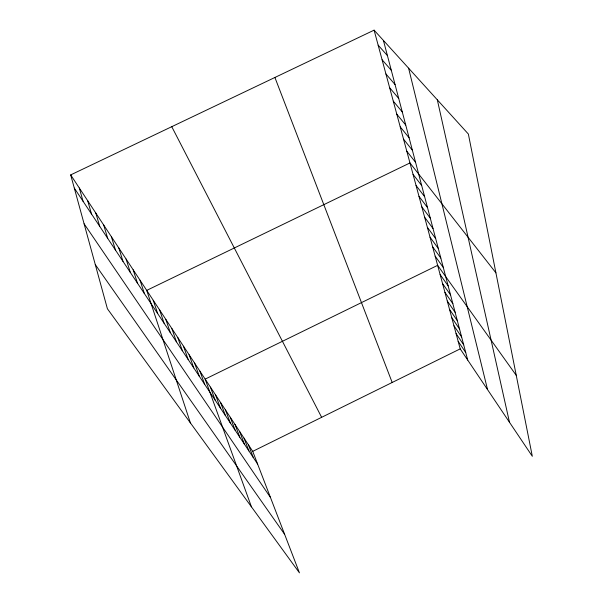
<?xml version="1.0" encoding="UTF-8"?>
<svg xmlns="http://www.w3.org/2000/svg" width="603" height="603" viewBox="0 0 603 603"><rect width="100%" height="100%" fill="white"/><g stroke="black" fill="none" stroke-linecap="round" stroke-linejoin="round"><path stroke-width="0.9" d="M252.725 451.353L460.202 348.881L374.094 30.15L70.687 174.908L107.409 308.781L299.442 572.85L252.725 451.353L70.687 174.908M374.094 30.15L468.373 134.054L532.313 456.275L460.202 348.881M378.156 45.18L387.412 55.582M382.098 59.772L391.294 70.287M385.928 73.958L395.063 84.578M389.651 87.737L398.719 98.455M393.277 101.138L402.276 111.939M396.797 114.178L405.736 125.055M400.226 126.864L409.098 137.808M403.558 139.21L412.369 150.215M406.806 151.232L415.557 162.297M495.915 272.858L409.972 162.946L146.725 290.382L190.405 422.914M413.055 174.365L421.678 185.513M416.062 185.49L424.625 196.676M418.995 196.337L427.489 207.553M421.851 206.927L430.293 218.165M424.64 217.246L433.022 228.514M427.369 227.331L435.683 238.607M430.022 237.167L438.283 248.459M432.622 246.778L440.816 258.076M435.155 256.162L443.295 267.468M516.258 375.368L437.635 265.335L205.163 379.121L251.436 506.837M440.13 274.561L448.15 285.867M442.564 283.583L450.524 294.882M95.289 264.604L284.639 534.333M444.946 292.395L452.845 303.693M447.275 301.01L455.114 312.294M449.552 309.429L457.338 320.706M451.775 317.668L459.501 328.929M453.953 325.726L461.627 336.971M84.103 223.803L270.438 497.415M456.079 333.61L463.699 344.833M458.167 341.328L465.727 352.529M74.312 188.106L257.587 463.993M171.757 126.683L321.633 417.321M274.908 77.47L392.176 382.475M248.428 444.833L253.283 457.519M244.042 438.162L248.888 450.908M239.557 431.356L244.396 444.147M234.966 424.391L239.806 437.228M230.278 417.268L235.11 430.158M225.484 409.987L230.301 422.922M220.577 402.54L225.379 415.52M215.557 394.912L220.344 407.937M210.424 387.111L215.188 400.173M199.932 371.184L204.658 384.33M194.581 363.059L199.284 376.234M189.101 354.737L193.782 367.943M183.493 346.212L188.136 359.456M177.742 337.476L182.355 350.75M171.847 328.529L176.43 341.826M165.802 319.349L170.347 332.675M159.607 309.942L164.106 323.283M153.252 300.286L157.707 313.643M140.032 280.214L144.381 293.593M133.157 269.767L137.454 283.154M126.095 259.041L130.323 272.428M118.836 248.021L122.997 261.393M111.374 236.685L115.459 250.049M103.701 225.032L107.703 238.381M95.802 213.04L99.729 226.366M87.676 200.701L91.505 213.99M79.31 187.993L83.041 201.244M383.418 40.424L467.717 360.059M408.593 68.169L487.563 389.628M437.318 99.834L509.475 422.258"/></g></svg>
